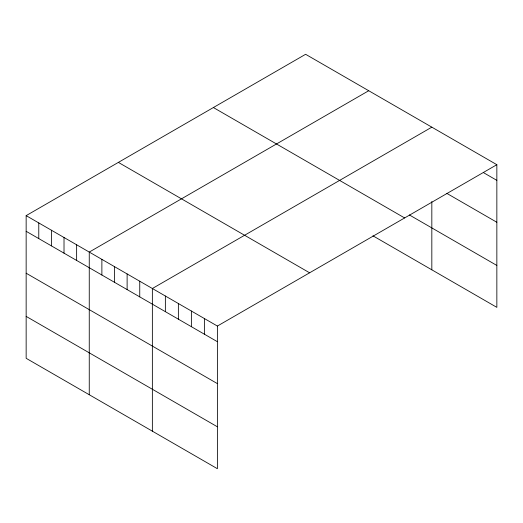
<?xml version="1.0" encoding="UTF-8"?>
<svg xmlns="http://www.w3.org/2000/svg" width="523" height="523" viewBox="0 0 523 523"><rect width="100%" height="100%" fill="white"/><g stroke="black" fill="none" stroke-linecap="round" stroke-linejoin="round"><path stroke-width="0.78" d="M496.85 164.699L217.385 326.051L217.385 468.706L26.15 358.301L26.15 215.639L305.615 54.294L496.85 164.699L496.85 307.361L372.932 235.814M368.722 90.727L89.256 252.079L89.256 394.734M431.828 127.161L152.363 288.513L152.363 431.168M483.847 172.851L496.85 180.357M446.89 193.418L496.85 222.268M409.391 214.953L496.85 265.449M213.391 107.542L404.625 217.947M118.375 162.398L309.609 272.803M26.15 215.639L217.385 326.051M26.15 231.297L217.385 341.702M26.15 273.209L217.385 383.614M26.15 316.389L217.385 426.794M431.828 201.518L431.828 269.816M204.382 318.54L204.382 334.197M191.379 311.035L191.379 326.692M178.369 303.53L178.369 319.18M165.366 296.018L165.366 311.675M139.746 281.224L139.746 296.881M127.122 273.941L127.122 289.592M114.498 266.652L114.498 282.302M101.88 259.362L101.88 275.02M76.633 244.79L76.633 260.447M64.015 237.501L64.015 253.158M51.391 230.218L51.391 245.869M38.774 222.929L38.774 238.586"/></g></svg>
